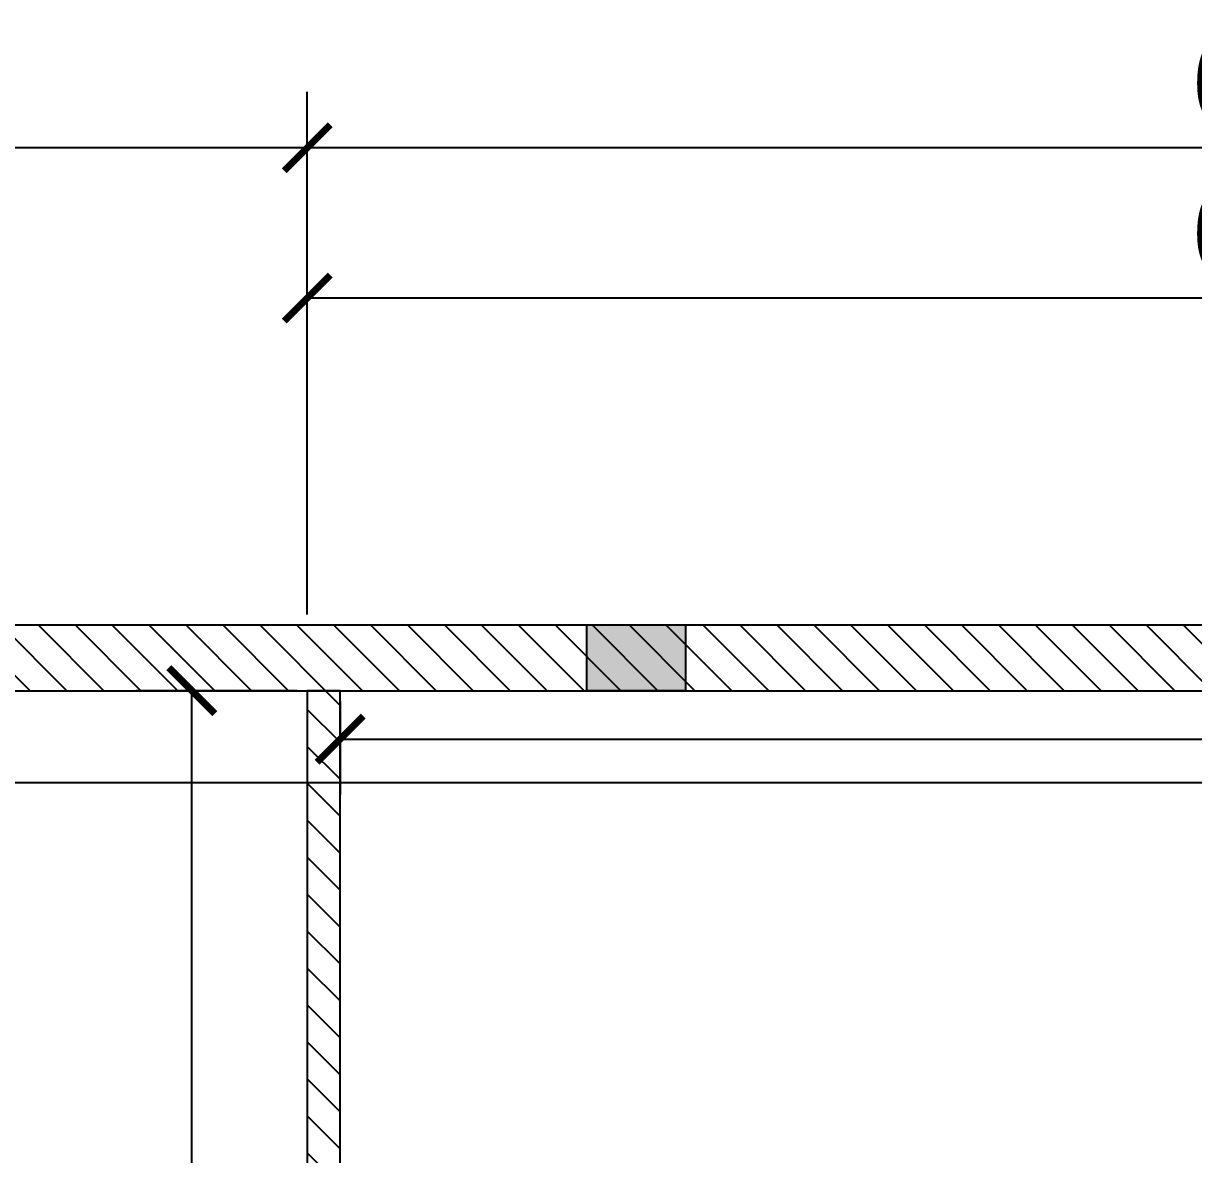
# Model space of a CAD drawing. Header units: millimetres. Extents: x -26398 to 135532, y -376633 to 43268.
# Drawn here: x 15993.3 to 16349, y -357842 to -357498.2 of the extents above; entities that cross this region are included whole.
import ezdxf

# ---------------------------------------------------------------- set-up
doc = ezdxf.new("R2010")
doc.units = ezdxf.units.MM
for name, color, linetype in [('DIM', 7, 'Continuous'), ('DIM @ 10', 7, 'Continuous'), ('DIM @ 4.5', 7, 'Continuous'), ('DIM @ 5', 7, 'Continuous'), ('DIM @ 8', 7, 'Continuous'), ('TƯỜNG', 52, 'Continuous')]:
    doc.layers.add(name, color=color, linetype=linetype)
doc.styles.get("Standard").update_dxf_attribs({"font": 'arial.ttf'})
doc.dimstyles.new('SCALE dimmatbang', dxfattribs={"dimscale": 70, "dimtxt": 2.7, "dimasz": 1.4, "dimexe": 1.7, "dimexo": 0.7, "dimtad": 1, "dimtoh": 1, "dimdec": 1, "dimtxsty": 'Standard', "dimblk": 'ARCHTICK', "dimcen": 2.5, "dimclrd": 1, "dimclre": 256, "dimadec": 0, "dimazin": 0, "dimtfac": 1, "dimtdec": 1, "dimtmove": 0, "dimatfit": 3, "dimfxl": 1, "dimarcsym": 0})

# ---------------------------------------------------------------- blocks, each defined once
blk = doc.blocks.new('_ArchTick')
at = {"color": 0, "linetype": 'ByBlock', "const_width": 0.15}
blk.add_lwpolyline([(-0.5, -0.5), (0.5, 0.5)], dxfattribs=at)
blk = doc.blocks.new('*D8536')
at = {"layer": 'DEFPOINTS', "color": 0, "transparency": 16777216}
for p in [(16079.6, -357581.69), (16079.6, -357681), (16679.6, -357681)]:
    blk.add_point(p, dxfattribs=at)
at = {"layer": 'DIM', "lineweight": -2, "transparency": 16777216}
for p, q in [((16079.6, -357677.85), (16079.6, -357574.04)), ((16679.6, -357677.85), (16679.6, -357574.04))]:
    blk.add_line(p, q, dxfattribs=at)
at = {"layer": 'DIM', "color": 1, "lineweight": -2, "transparency": 16777216}
blk.add_line((16679.6, -357581.69), (16079.6, -357581.69), dxfattribs=at)
at = {"layer": 'DIM', "color": 1, "lineweight": -2, "transparency": 16777216, "xscale": 6.3, "yscale": 6.3, "zscale": 6.3, "rotation": 180}
blk.add_blockref('_ArchTick', (16079.6, -357581.69), dxfattribs=at)
at = {"layer": 'DIM', "color": 1, "lineweight": -2, "transparency": 16777216, "xscale": 6.3, "yscale": 6.3, "zscale": 6.3}
blk.add_blockref('_ArchTick', (16679.6, -357581.69), dxfattribs=at)
at = {"layer": 'DIM', "color": 0, "transparency": 16777216, "insert": (16379.6, -357572.68), "char_height": 12.15, "attachment_point": 5}
blk.add_mtext('600', dxfattribs=at)
blk = doc.blocks.new('*D8537')
at = {"layer": 'DEFPOINTS', "color": 0, "transparency": 16777216}
for p in [(16079.6, -357581.69), (16079.6, -357681), (16679.6, -357681)]:
    blk.add_point(p, dxfattribs=at)
at = {"layer": 'DIM', "lineweight": -2, "transparency": 16777216}
for p, q in [((16079.6, -357674), (16079.6, -357564.69)), ((16679.6, -357674), (16679.6, -357564.69))]:
    blk.add_line(p, q, dxfattribs=at)
at = {"layer": 'DIM', "color": 1, "lineweight": -2, "transparency": 16777216}
blk.add_line((16679.6, -357581.69), (16079.6, -357581.69), dxfattribs=at)
at = {"layer": 'DIM', "color": 1, "lineweight": -2, "transparency": 16777216, "xscale": 14, "yscale": 14, "zscale": 14, "rotation": 180}
blk.add_blockref('_ArchTick', (16079.6, -357581.69), dxfattribs=at)
at = {"layer": 'DIM', "color": 1, "lineweight": -2, "transparency": 16777216, "xscale": 14, "yscale": 14, "zscale": 14}
blk.add_blockref('_ArchTick', (16679.6, -357581.69), dxfattribs=at)
at = {"layer": 'DIM', "color": 0, "transparency": 16777216, "insert": (16379.6, -357561.66), "char_height": 27, "attachment_point": 5}
blk.add_mtext('600', dxfattribs=at)
blk = doc.blocks.new('*D8538')
at = {"layer": 'DEFPOINTS', "color": 0, "transparency": 16777216}
for p in [(16079.6, -357581.69), (16079.6, -357681), (16679.6, -357681)]:
    blk.add_point(p, dxfattribs=at)
at = {"layer": 'DIM', "lineweight": -2, "transparency": 16777216}
for p, q in [((16079.6, -357675.4), (16079.6, -357568.09)), ((16679.6, -357675.4), (16679.6, -357568.09))]:
    blk.add_line(p, q, dxfattribs=at)
at = {"layer": 'DIM', "color": 1, "lineweight": -2, "transparency": 16777216}
blk.add_line((16679.6, -357581.69), (16079.6, -357581.69), dxfattribs=at)
at = {"layer": 'DIM', "color": 1, "lineweight": -2, "transparency": 16777216, "xscale": 11.2, "yscale": 11.2, "zscale": 11.2, "rotation": 180}
blk.add_blockref('_ArchTick', (16079.6, -357581.69), dxfattribs=at)
at = {"layer": 'DIM', "color": 1, "lineweight": -2, "transparency": 16777216, "xscale": 11.2, "yscale": 11.2, "zscale": 11.2}
blk.add_blockref('_ArchTick', (16679.6, -357581.69), dxfattribs=at)
at = {"layer": 'DIM', "color": 0, "transparency": 16777216, "insert": (16379.6, -357565.66), "char_height": 21.6, "attachment_point": 5}
blk.add_mtext('600', dxfattribs=at)
blk = doc.blocks.new('*D8539')
at = {"layer": 'DEFPOINTS', "color": 0, "transparency": 16777216}
for p in [(16079.6, -357581.69), (16079.6, -357681), (16679.6, -357681)]:
    blk.add_point(p, dxfattribs=at)
at = {"layer": 'DIM', "lineweight": -2, "transparency": 16777216}
for p, q in [((16079.6, -357677.5), (16079.6, -357573.19)), ((16679.6, -357677.5), (16679.6, -357573.19))]:
    blk.add_line(p, q, dxfattribs=at)
at = {"layer": 'DIM', "color": 1, "lineweight": -2, "transparency": 16777216}
blk.add_line((16679.6, -357581.69), (16079.6, -357581.69), dxfattribs=at)
at = {"layer": 'DIM', "color": 1, "lineweight": -2, "transparency": 16777216, "xscale": 7, "yscale": 7, "zscale": 7, "rotation": 180}
blk.add_blockref('_ArchTick', (16079.6, -357581.69), dxfattribs=at)
at = {"layer": 'DIM', "color": 1, "lineweight": -2, "transparency": 16777216, "xscale": 7, "yscale": 7, "zscale": 7}
blk.add_blockref('_ArchTick', (16679.6, -357581.69), dxfattribs=at)
at = {"layer": 'DIM', "color": 0, "transparency": 16777216, "insert": (16379.6, -357571.67), "char_height": 13.5, "attachment_point": 5}
blk.add_mtext('600', dxfattribs=at)
blk = doc.blocks.new('*D8544')
at = {"layer": 'DEFPOINTS', "color": 0, "transparency": 16777216}
for p in [(16044.54, -357701), (16079.6, -357701), (16079.6, -358081)]:
    blk.add_point(p, dxfattribs=at)
at = {"layer": 'DIM', "lineweight": -2, "transparency": 16777216}
for p, q in [((16076.45, -357701), (16036.89, -357701)), ((16076.45, -358081), (16036.89, -358081))]:
    blk.add_line(p, q, dxfattribs=at)
at = {"layer": 'DIM', "color": 1, "lineweight": -2, "transparency": 16777216}
blk.add_line((16044.54, -358081), (16044.54, -357701), dxfattribs=at)
at = {"layer": 'DIM', "color": 1, "lineweight": -2, "transparency": 16777216, "xscale": 6.3, "yscale": 6.3, "zscale": 6.3}
for p, rotation in [((16044.54, -357701), 90), ((16044.54, -358081), 270)]:
    blk.add_blockref('_ArchTick', p, dxfattribs=dict(at, rotation=rotation))
at = {"layer": 'DIM', "color": 0, "transparency": 16777216, "insert": (16035.52, -357891), "char_height": 12.15, "attachment_point": 5, "rotation": 90}
blk.add_mtext('380', dxfattribs=at)
blk = doc.blocks.new('*D8545')
at = {"layer": 'DEFPOINTS', "color": 0, "transparency": 16777216}
for p in [(16044.54, -357701), (16079.6, -357701), (16079.6, -358081)]:
    blk.add_point(p, dxfattribs=at)
at = {"layer": 'DIM', "lineweight": -2, "transparency": 16777216}
for p, q in [((16072.6, -357701), (16027.54, -357701)), ((16072.6, -358081), (16027.54, -358081))]:
    blk.add_line(p, q, dxfattribs=at)
at = {"layer": 'DIM', "color": 1, "lineweight": -2, "transparency": 16777216}
blk.add_line((16044.54, -358081), (16044.54, -357701), dxfattribs=at)
at = {"layer": 'DIM', "color": 1, "lineweight": -2, "transparency": 16777216, "xscale": 14, "yscale": 14, "zscale": 14}
for p, rotation in [((16044.54, -357701), 90), ((16044.54, -358081), 270)]:
    blk.add_blockref('_ArchTick', p, dxfattribs=dict(at, rotation=rotation))
at = {"layer": 'DIM', "color": 0, "transparency": 16777216, "insert": (16024.49, -357891), "char_height": 27, "attachment_point": 5, "rotation": 90}
blk.add_mtext('380', dxfattribs=at)
blk = doc.blocks.new('*D8546')
at = {"layer": 'DEFPOINTS', "color": 0, "transparency": 16777216}
for p in [(16044.54, -357701), (16079.6, -357701), (16079.6, -358081)]:
    blk.add_point(p, dxfattribs=at)
at = {"layer": 'DIM', "lineweight": -2, "transparency": 16777216}
for p, q in [((16074, -357701), (16030.94, -357701)), ((16074, -358081), (16030.94, -358081))]:
    blk.add_line(p, q, dxfattribs=at)
at = {"layer": 'DIM', "color": 1, "lineweight": -2, "transparency": 16777216}
blk.add_line((16044.54, -358081), (16044.54, -357701), dxfattribs=at)
at = {"layer": 'DIM', "color": 1, "lineweight": -2, "transparency": 16777216, "xscale": 11.2, "yscale": 11.2, "zscale": 11.2}
for p, rotation in [((16044.54, -357701), 90), ((16044.54, -358081), 270)]:
    blk.add_blockref('_ArchTick', p, dxfattribs=dict(at, rotation=rotation))
at = {"layer": 'DIM', "color": 0, "transparency": 16777216, "insert": (16028.5, -357891), "char_height": 21.6, "attachment_point": 5, "rotation": 90}
blk.add_mtext('380', dxfattribs=at)
blk = doc.blocks.new('*D8547')
at = {"layer": 'DEFPOINTS', "color": 0, "transparency": 16777216}
for p in [(16044.54, -357701), (16079.6, -357701), (16079.6, -358081)]:
    blk.add_point(p, dxfattribs=at)
at = {"layer": 'DIM', "lineweight": -2, "transparency": 16777216}
for p, q in [((16076.1, -357701), (16036.04, -357701)), ((16076.1, -358081), (16036.04, -358081))]:
    blk.add_line(p, q, dxfattribs=at)
at = {"layer": 'DIM', "color": 1, "lineweight": -2, "transparency": 16777216}
blk.add_line((16044.54, -358081), (16044.54, -357701), dxfattribs=at)
at = {"layer": 'DIM', "color": 1, "lineweight": -2, "transparency": 16777216, "xscale": 7, "yscale": 7, "zscale": 7}
for p, rotation in [((16044.54, -357701), 90), ((16044.54, -358081), 270)]:
    blk.add_blockref('_ArchTick', p, dxfattribs=dict(at, rotation=rotation))
at = {"layer": 'DIM', "color": 0, "transparency": 16777216, "insert": (16034.52, -357891), "char_height": 13.5, "attachment_point": 5, "rotation": 90}
blk.add_mtext('380', dxfattribs=at)
blk = doc.blocks.new('*D8556')
at = {"layer": 'DEFPOINTS', "color": 0, "transparency": 16777216}
for p in [(16089.6, -357701), (16679.6, -357701), (16679.6, -357715.72)]:
    blk.add_point(p, dxfattribs=at)
at = {"layer": 'DIM', "lineweight": -2, "transparency": 16777216}
for p, q in [((16089.6, -357704.15), (16089.6, -357723.37)), ((16679.6, -357704.15), (16679.6, -357723.37))]:
    blk.add_line(p, q, dxfattribs=at)
at = {"layer": 'DIM', "color": 1, "lineweight": -2, "transparency": 16777216}
blk.add_line((16089.6, -357715.72), (16679.6, -357715.72), dxfattribs=at)
at = {"layer": 'DIM', "color": 1, "lineweight": -2, "transparency": 16777216, "xscale": 6.3, "yscale": 6.3, "zscale": 6.3, "rotation": 180}
blk.add_blockref('_ArchTick', (16089.6, -357715.72), dxfattribs=at)
at = {"layer": 'DIM', "color": 1, "lineweight": -2, "transparency": 16777216, "xscale": 6.3, "yscale": 6.3, "zscale": 6.3}
blk.add_blockref('_ArchTick', (16679.6, -357715.72), dxfattribs=at)
at = {"layer": 'DIM', "color": 0, "transparency": 16777216, "insert": (16384.6, -357706.7), "char_height": 12.15, "attachment_point": 5}
blk.add_mtext('590', dxfattribs=at)
blk = doc.blocks.new('*D8557')
at = {"layer": 'DEFPOINTS', "color": 0, "transparency": 16777216}
for p in [(16089.6, -357701), (16679.6, -357701), (16679.6, -357715.72)]:
    blk.add_point(p, dxfattribs=at)
at = {"layer": 'DIM', "lineweight": -2, "transparency": 16777216}
for p, q in [((16089.6, -357708), (16089.6, -357732.72)), ((16679.6, -357708), (16679.6, -357732.72))]:
    blk.add_line(p, q, dxfattribs=at)
at = {"layer": 'DIM', "color": 1, "lineweight": -2, "transparency": 16777216}
blk.add_line((16089.6, -357715.72), (16679.6, -357715.72), dxfattribs=at)
at = {"layer": 'DIM', "color": 1, "lineweight": -2, "transparency": 16777216, "xscale": 14, "yscale": 14, "zscale": 14, "rotation": 180}
blk.add_blockref('_ArchTick', (16089.6, -357715.72), dxfattribs=at)
at = {"layer": 'DIM', "color": 1, "lineweight": -2, "transparency": 16777216, "xscale": 14, "yscale": 14, "zscale": 14}
blk.add_blockref('_ArchTick', (16679.6, -357715.72), dxfattribs=at)
at = {"layer": 'DIM', "color": 0, "transparency": 16777216, "insert": (16384.6, -357695.69), "char_height": 27, "attachment_point": 5}
blk.add_mtext('590', dxfattribs=at)
blk = doc.blocks.new('*D8558')
at = {"layer": 'DEFPOINTS', "color": 0, "transparency": 16777216}
for p in [(16089.6, -357701), (16679.6, -357701), (16679.6, -357715.72)]:
    blk.add_point(p, dxfattribs=at)
at = {"layer": 'DIM', "lineweight": -2, "transparency": 16777216}
for p, q in [((16089.6, -357706.6), (16089.6, -357729.32)), ((16679.6, -357706.6), (16679.6, -357729.32))]:
    blk.add_line(p, q, dxfattribs=at)
at = {"layer": 'DIM', "color": 1, "lineweight": -2, "transparency": 16777216}
blk.add_line((16089.6, -357715.72), (16679.6, -357715.72), dxfattribs=at)
at = {"layer": 'DIM', "color": 1, "lineweight": -2, "transparency": 16777216, "xscale": 11.2, "yscale": 11.2, "zscale": 11.2, "rotation": 180}
blk.add_blockref('_ArchTick', (16089.6, -357715.72), dxfattribs=at)
at = {"layer": 'DIM', "color": 1, "lineweight": -2, "transparency": 16777216, "xscale": 11.2, "yscale": 11.2, "zscale": 11.2}
blk.add_blockref('_ArchTick', (16679.6, -357715.72), dxfattribs=at)
at = {"layer": 'DIM', "color": 0, "transparency": 16777216, "insert": (16384.6, -357699.69), "char_height": 21.6, "attachment_point": 5}
blk.add_mtext('590', dxfattribs=at)
blk = doc.blocks.new('*D8559')
at = {"layer": 'DEFPOINTS', "color": 0, "transparency": 16777216}
for p in [(16089.6, -357701), (16679.6, -357701), (16679.6, -357715.72)]:
    blk.add_point(p, dxfattribs=at)
at = {"layer": 'DIM', "lineweight": -2, "transparency": 16777216}
for p, q in [((16089.6, -357704.5), (16089.6, -357724.22)), ((16679.6, -357704.5), (16679.6, -357724.22))]:
    blk.add_line(p, q, dxfattribs=at)
at = {"layer": 'DIM', "color": 1, "lineweight": -2, "transparency": 16777216}
blk.add_line((16089.6, -357715.72), (16679.6, -357715.72), dxfattribs=at)
at = {"layer": 'DIM', "color": 1, "lineweight": -2, "transparency": 16777216, "xscale": 7, "yscale": 7, "zscale": 7, "rotation": 180}
blk.add_blockref('_ArchTick', (16089.6, -357715.72), dxfattribs=at)
at = {"layer": 'DIM', "color": 1, "lineweight": -2, "transparency": 16777216, "xscale": 7, "yscale": 7, "zscale": 7}
blk.add_blockref('_ArchTick', (16679.6, -357715.72), dxfattribs=at)
at = {"layer": 'DIM', "color": 0, "transparency": 16777216, "insert": (16384.6, -357705.7), "char_height": 13.5, "attachment_point": 5}
blk.add_mtext('590', dxfattribs=at)
blk = doc.blocks.new('*D8568')
at = {"layer": 'DEFPOINTS', "color": 0, "transparency": 16777216}
for p in [(15779.6, -357729.01), (15779.6, -357729.01), (17689.6, -357729.01)]:
    blk.add_point(p, dxfattribs=at)
at = {"layer": 'DIM', "lineweight": -2, "transparency": 16777216}
for p, q in [((15779.6, -357725.86), (15779.6, -357721.36)), ((17689.6, -357725.86), (17689.6, -357721.36))]:
    blk.add_line(p, q, dxfattribs=at)
at = {"layer": 'DIM', "color": 1, "lineweight": -2, "transparency": 16777216}
blk.add_line((17689.6, -357729.01), (15779.6, -357729.01), dxfattribs=at)
at = {"layer": 'DIM', "color": 1, "lineweight": -2, "transparency": 16777216, "xscale": 6.3, "yscale": 6.3, "zscale": 6.3, "rotation": 180}
blk.add_blockref('_ArchTick', (15779.6, -357729.01), dxfattribs=at)
at = {"layer": 'DIM', "color": 1, "lineweight": -2, "transparency": 16777216, "xscale": 6.3, "yscale": 6.3, "zscale": 6.3}
blk.add_blockref('_ArchTick', (17689.6, -357729.01), dxfattribs=at)
at = {"layer": 'DIM', "color": 0, "transparency": 16777216, "insert": (16734.6, -357719.99), "char_height": 12.15, "attachment_point": 5}
blk.add_mtext('1910', dxfattribs=at)
blk = doc.blocks.new('*D8569')
at = {"layer": 'DEFPOINTS', "color": 0, "transparency": 16777216}
for p in [(15779.6, -357729.01), (15779.6, -357729.01), (17689.6, -357729.01)]:
    blk.add_point(p, dxfattribs=at)
at = {"layer": 'DIM', "lineweight": -2, "transparency": 16777216}
for p, q in [((15779.6, -357722.01), (15779.6, -357712.01)), ((17689.6, -357722.01), (17689.6, -357712.01))]:
    blk.add_line(p, q, dxfattribs=at)
at = {"layer": 'DIM', "color": 1, "lineweight": -2, "transparency": 16777216}
blk.add_line((17689.6, -357729.01), (15779.6, -357729.01), dxfattribs=at)
at = {"layer": 'DIM', "color": 1, "lineweight": -2, "transparency": 16777216, "xscale": 14, "yscale": 14, "zscale": 14, "rotation": 180}
blk.add_blockref('_ArchTick', (15779.6, -357729.01), dxfattribs=at)
at = {"layer": 'DIM', "color": 1, "lineweight": -2, "transparency": 16777216, "xscale": 14, "yscale": 14, "zscale": 14}
blk.add_blockref('_ArchTick', (17689.6, -357729.01), dxfattribs=at)
at = {"layer": 'DIM', "color": 0, "transparency": 16777216, "insert": (16734.6, -357708.97), "char_height": 27, "attachment_point": 5}
blk.add_mtext('1910', dxfattribs=at)
blk = doc.blocks.new('*D8570')
at = {"layer": 'DEFPOINTS', "color": 0, "transparency": 16777216}
for p in [(15779.6, -357729.01), (15779.6, -357729.01), (17689.6, -357729.01)]:
    blk.add_point(p, dxfattribs=at)
at = {"layer": 'DIM', "lineweight": -2, "transparency": 16777216}
for p, q in [((15779.6, -357723.41), (15779.6, -357715.41)), ((17689.6, -357723.41), (17689.6, -357715.41))]:
    blk.add_line(p, q, dxfattribs=at)
at = {"layer": 'DIM', "color": 1, "lineweight": -2, "transparency": 16777216}
blk.add_line((17689.6, -357729.01), (15779.6, -357729.01), dxfattribs=at)
at = {"layer": 'DIM', "color": 1, "lineweight": -2, "transparency": 16777216, "xscale": 11.2, "yscale": 11.2, "zscale": 11.2, "rotation": 180}
blk.add_blockref('_ArchTick', (15779.6, -357729.01), dxfattribs=at)
at = {"layer": 'DIM', "color": 1, "lineweight": -2, "transparency": 16777216, "xscale": 11.2, "yscale": 11.2, "zscale": 11.2}
blk.add_blockref('_ArchTick', (17689.6, -357729.01), dxfattribs=at)
at = {"layer": 'DIM', "color": 0, "transparency": 16777216, "insert": (16734.6, -357712.98), "char_height": 21.6, "attachment_point": 5}
blk.add_mtext('1910', dxfattribs=at)
blk = doc.blocks.new('*D8571')
at = {"layer": 'DEFPOINTS', "color": 0, "transparency": 16777216}
for p in [(15779.6, -357729.01), (15779.6, -357729.01), (17689.6, -357729.01)]:
    blk.add_point(p, dxfattribs=at)
at = {"layer": 'DIM', "lineweight": -2, "transparency": 16777216}
for p, q in [((15779.6, -357725.51), (15779.6, -357720.51)), ((17689.6, -357725.51), (17689.6, -357720.51))]:
    blk.add_line(p, q, dxfattribs=at)
at = {"layer": 'DIM', "color": 1, "lineweight": -2, "transparency": 16777216}
blk.add_line((17689.6, -357729.01), (15779.6, -357729.01), dxfattribs=at)
at = {"layer": 'DIM', "color": 1, "lineweight": -2, "transparency": 16777216, "xscale": 7, "yscale": 7, "zscale": 7, "rotation": 180}
blk.add_blockref('_ArchTick', (15779.6, -357729.01), dxfattribs=at)
at = {"layer": 'DIM', "color": 1, "lineweight": -2, "transparency": 16777216, "xscale": 7, "yscale": 7, "zscale": 7}
blk.add_blockref('_ArchTick', (17689.6, -357729.01), dxfattribs=at)
at = {"layer": 'DIM', "color": 0, "transparency": 16777216, "insert": (16734.6, -357718.99), "char_height": 13.5, "attachment_point": 5}
blk.add_mtext('1910', dxfattribs=at)
blk = doc.blocks.new('*D8640')
at = {"layer": 'DEFPOINTS', "color": 0, "transparency": 16777216}
for p in [(16079.6, -357536), (16079.6, -357681), (16679.6, -357681)]:
    blk.add_point(p, dxfattribs=at)
at = {"layer": 'DIM', "lineweight": -2, "transparency": 16777216}
for p, q in [((16079.6, -357677.85), (16079.6, -357528.35)), ((16679.6, -357677.85), (16679.6, -357528.35))]:
    blk.add_line(p, q, dxfattribs=at)
at = {"layer": 'DIM', "color": 1, "lineweight": -2, "transparency": 16777216}
blk.add_line((16679.6, -357536), (16079.6, -357536), dxfattribs=at)
at = {"layer": 'DIM', "color": 1, "lineweight": -2, "transparency": 16777216, "xscale": 6.3, "yscale": 6.3, "zscale": 6.3, "rotation": 180}
blk.add_blockref('_ArchTick', (16079.6, -357536), dxfattribs=at)
at = {"layer": 'DIM', "color": 1, "lineweight": -2, "transparency": 16777216, "xscale": 6.3, "yscale": 6.3, "zscale": 6.3}
blk.add_blockref('_ArchTick', (16679.6, -357536), dxfattribs=at)
at = {"layer": 'DIM', "color": 0, "transparency": 16777216, "insert": (16379.6, -357526.99), "char_height": 12.15, "attachment_point": 5}
blk.add_mtext('600', dxfattribs=at)
blk = doc.blocks.new('*D8641')
at = {"layer": 'DEFPOINTS', "color": 0, "transparency": 16777216}
for p in [(16079.6, -357536), (16079.6, -357681), (16679.6, -357681)]:
    blk.add_point(p, dxfattribs=at)
at = {"layer": 'DIM', "lineweight": -2, "transparency": 16777216}
for p, q in [((16079.6, -357674), (16079.6, -357519)), ((16679.6, -357674), (16679.6, -357519))]:
    blk.add_line(p, q, dxfattribs=at)
at = {"layer": 'DIM', "color": 1, "lineweight": -2, "transparency": 16777216}
blk.add_line((16679.6, -357536), (16079.6, -357536), dxfattribs=at)
at = {"layer": 'DIM', "color": 1, "lineweight": -2, "transparency": 16777216, "xscale": 14, "yscale": 14, "zscale": 14, "rotation": 180}
blk.add_blockref('_ArchTick', (16079.6, -357536), dxfattribs=at)
at = {"layer": 'DIM', "color": 1, "lineweight": -2, "transparency": 16777216, "xscale": 14, "yscale": 14, "zscale": 14}
blk.add_blockref('_ArchTick', (16679.6, -357536), dxfattribs=at)
at = {"layer": 'DIM', "color": 0, "transparency": 16777216, "insert": (16379.6, -357515.97), "char_height": 27, "attachment_point": 5}
blk.add_mtext('600', dxfattribs=at)
blk = doc.blocks.new('*D8642')
at = {"layer": 'DEFPOINTS', "color": 0, "transparency": 16777216}
for p in [(16079.6, -357536), (16079.6, -357681), (16679.6, -357681)]:
    blk.add_point(p, dxfattribs=at)
at = {"layer": 'DIM', "lineweight": -2, "transparency": 16777216}
for p, q in [((16079.6, -357675.4), (16079.6, -357522.4)), ((16679.6, -357675.4), (16679.6, -357522.4))]:
    blk.add_line(p, q, dxfattribs=at)
at = {"layer": 'DIM', "color": 1, "lineweight": -2, "transparency": 16777216}
blk.add_line((16679.6, -357536), (16079.6, -357536), dxfattribs=at)
at = {"layer": 'DIM', "color": 1, "lineweight": -2, "transparency": 16777216, "xscale": 11.2, "yscale": 11.2, "zscale": 11.2, "rotation": 180}
blk.add_blockref('_ArchTick', (16079.6, -357536), dxfattribs=at)
at = {"layer": 'DIM', "color": 1, "lineweight": -2, "transparency": 16777216, "xscale": 11.2, "yscale": 11.2, "zscale": 11.2}
blk.add_blockref('_ArchTick', (16679.6, -357536), dxfattribs=at)
at = {"layer": 'DIM', "color": 0, "transparency": 16777216, "insert": (16379.6, -357519.98), "char_height": 21.6, "attachment_point": 5}
blk.add_mtext('600', dxfattribs=at)
blk = doc.blocks.new('*D8643')
at = {"layer": 'DEFPOINTS', "color": 0, "transparency": 16777216}
for p in [(16079.6, -357536), (16079.6, -357681), (16679.6, -357681)]:
    blk.add_point(p, dxfattribs=at)
at = {"layer": 'DIM', "lineweight": -2, "transparency": 16777216}
for p, q in [((16079.6, -357677.5), (16079.6, -357527.5)), ((16679.6, -357677.5), (16679.6, -357527.5))]:
    blk.add_line(p, q, dxfattribs=at)
at = {"layer": 'DIM', "color": 1, "lineweight": -2, "transparency": 16777216}
blk.add_line((16679.6, -357536), (16079.6, -357536), dxfattribs=at)
at = {"layer": 'DIM', "color": 1, "lineweight": -2, "transparency": 16777216, "xscale": 7, "yscale": 7, "zscale": 7, "rotation": 180}
blk.add_blockref('_ArchTick', (16079.6, -357536), dxfattribs=at)
at = {"layer": 'DIM', "color": 1, "lineweight": -2, "transparency": 16777216, "xscale": 7, "yscale": 7, "zscale": 7}
blk.add_blockref('_ArchTick', (16679.6, -357536), dxfattribs=at)
at = {"layer": 'DIM', "color": 0, "transparency": 16777216, "insert": (16379.6, -357525.99), "char_height": 13.5, "attachment_point": 5}
blk.add_mtext('600', dxfattribs=at)
blk = doc.blocks.new('*D8644')
at = {"layer": 'DEFPOINTS', "color": 0, "transparency": 16777216}
for p in [(15779.6, -357536), (15779.6, -357681), (16079.6, -357681)]:
    blk.add_point(p, dxfattribs=at)
at = {"layer": 'DIM', "lineweight": -2, "transparency": 16777216}
for p, q in [((15779.6, -357677.85), (15779.6, -357528.35)), ((16079.6, -357677.85), (16079.6, -357528.35))]:
    blk.add_line(p, q, dxfattribs=at)
at = {"layer": 'DIM', "color": 1, "lineweight": -2, "transparency": 16777216}
blk.add_line((16079.6, -357536), (15779.6, -357536), dxfattribs=at)
at = {"layer": 'DIM', "color": 1, "lineweight": -2, "transparency": 16777216, "xscale": 6.3, "yscale": 6.3, "zscale": 6.3, "rotation": 180}
blk.add_blockref('_ArchTick', (15779.6, -357536), dxfattribs=at)
at = {"layer": 'DIM', "color": 1, "lineweight": -2, "transparency": 16777216, "xscale": 6.3, "yscale": 6.3, "zscale": 6.3}
blk.add_blockref('_ArchTick', (16079.6, -357536), dxfattribs=at)
at = {"layer": 'DIM', "color": 0, "transparency": 16777216, "insert": (15929.6, -357526.98), "char_height": 12.15, "attachment_point": 5}
blk.add_mtext('300', dxfattribs=at)
blk = doc.blocks.new('*D8645')
at = {"layer": 'DEFPOINTS', "color": 0, "transparency": 16777216}
for p in [(15779.6, -357536), (15779.6, -357681), (16079.6, -357681)]:
    blk.add_point(p, dxfattribs=at)
at = {"layer": 'DIM', "lineweight": -2, "transparency": 16777216}
for p, q in [((15779.6, -357674), (15779.6, -357519)), ((16079.6, -357674), (16079.6, -357519))]:
    blk.add_line(p, q, dxfattribs=at)
at = {"layer": 'DIM', "color": 1, "lineweight": -2, "transparency": 16777216}
blk.add_line((16079.6, -357536), (15779.6, -357536), dxfattribs=at)
at = {"layer": 'DIM', "color": 1, "lineweight": -2, "transparency": 16777216, "xscale": 14, "yscale": 14, "zscale": 14, "rotation": 180}
blk.add_blockref('_ArchTick', (15779.6, -357536), dxfattribs=at)
at = {"layer": 'DIM', "color": 1, "lineweight": -2, "transparency": 16777216, "xscale": 14, "yscale": 14, "zscale": 14}
blk.add_blockref('_ArchTick', (16079.6, -357536), dxfattribs=at)
at = {"layer": 'DIM', "color": 0, "transparency": 16777216, "insert": (15929.6, -357515.96), "char_height": 27, "attachment_point": 5}
blk.add_mtext('300', dxfattribs=at)
blk = doc.blocks.new('*D8646')
at = {"layer": 'DEFPOINTS', "color": 0, "transparency": 16777216}
for p in [(15779.6, -357536), (15779.6, -357681), (16079.6, -357681)]:
    blk.add_point(p, dxfattribs=at)
at = {"layer": 'DIM', "lineweight": -2, "transparency": 16777216}
for p, q in [((15779.6, -357675.4), (15779.6, -357522.4)), ((16079.6, -357675.4), (16079.6, -357522.4))]:
    blk.add_line(p, q, dxfattribs=at)
at = {"layer": 'DIM', "color": 1, "lineweight": -2, "transparency": 16777216}
blk.add_line((16079.6, -357536), (15779.6, -357536), dxfattribs=at)
at = {"layer": 'DIM', "color": 1, "lineweight": -2, "transparency": 16777216, "xscale": 11.2, "yscale": 11.2, "zscale": 11.2, "rotation": 180}
blk.add_blockref('_ArchTick', (15779.6, -357536), dxfattribs=at)
at = {"layer": 'DIM', "color": 1, "lineweight": -2, "transparency": 16777216, "xscale": 11.2, "yscale": 11.2, "zscale": 11.2}
blk.add_blockref('_ArchTick', (16079.6, -357536), dxfattribs=at)
at = {"layer": 'DIM', "color": 0, "transparency": 16777216, "insert": (15929.6, -357519.97), "char_height": 21.6, "attachment_point": 5}
blk.add_mtext('300', dxfattribs=at)
blk = doc.blocks.new('*D8647')
at = {"layer": 'DEFPOINTS', "color": 0, "transparency": 16777216}
for p in [(15779.6, -357536), (15779.6, -357681), (16079.6, -357681)]:
    blk.add_point(p, dxfattribs=at)
at = {"layer": 'DIM', "lineweight": -2, "transparency": 16777216}
for p, q in [((15779.6, -357677.5), (15779.6, -357527.5)), ((16079.6, -357677.5), (16079.6, -357527.5))]:
    blk.add_line(p, q, dxfattribs=at)
at = {"layer": 'DIM', "color": 1, "lineweight": -2, "transparency": 16777216}
blk.add_line((16079.6, -357536), (15779.6, -357536), dxfattribs=at)
at = {"layer": 'DIM', "color": 1, "lineweight": -2, "transparency": 16777216, "xscale": 7, "yscale": 7, "zscale": 7, "rotation": 180}
blk.add_blockref('_ArchTick', (15779.6, -357536), dxfattribs=at)
at = {"layer": 'DIM', "color": 1, "lineweight": -2, "transparency": 16777216, "xscale": 7, "yscale": 7, "zscale": 7}
blk.add_blockref('_ArchTick', (16079.6, -357536), dxfattribs=at)
at = {"layer": 'DIM', "color": 0, "transparency": 16777216, "insert": (15929.6, -357525.98), "char_height": 13.5, "attachment_point": 5}
blk.add_mtext('300', dxfattribs=at)
blk = doc.blocks.new('*U9385')
at = {"layer": 'DIM @ 10'}
dim = blk.add_linear_dim(base=(16079.6, -357581.69), p1=(16679.6, -357681), p2=(16079.6, -357681), angle=180, dimstyle='SCALE dimmatbang', override={"dimscale": 10, "dimtix": 0, "dimtofl": 1, "dimtmove": 0, "dimatfit": 3}, dxfattribs=at)
dim.commit()
dim.dimension.update_dxf_attribs({"geometry": '*D8537', "text_midpoint": (16379.6, -357561.66)})
at = {"layer": 'DIM @ 4.5'}
dim = blk.add_linear_dim(base=(16079.6, -357581.69), p1=(16679.6, -357681), p2=(16079.6, -357681), angle=180, dimstyle='SCALE dimmatbang', override={"dimscale": 4.5, "dimtix": 0, "dimtofl": 1, "dimtmove": 0, "dimatfit": 3}, dxfattribs=at)
dim.commit()
dim.dimension.update_dxf_attribs({"geometry": '*D8536', "text_midpoint": (16379.6, -357572.68)})
at = {"layer": 'DIM @ 5'}
dim = blk.add_linear_dim(base=(16079.6, -357581.69), p1=(16679.6, -357681), p2=(16079.6, -357681), angle=180, dimstyle='SCALE dimmatbang', override={"dimscale": 5, "dimtix": 0, "dimtofl": 1, "dimtmove": 0, "dimatfit": 3}, dxfattribs=at)
dim.commit()
dim.dimension.update_dxf_attribs({"geometry": '*D8539', "text_midpoint": (16379.6, -357571.67)})
at = {"layer": 'DIM @ 8'}
dim = blk.add_linear_dim(base=(16079.6, -357581.69), p1=(16679.6, -357681), p2=(16079.6, -357681), angle=180, dimstyle='SCALE dimmatbang', override={"dimscale": 8, "dimtix": 0, "dimtofl": 1, "dimtmove": 0, "dimatfit": 3}, dxfattribs=at)
dim.commit()
dim.dimension.update_dxf_attribs({"geometry": '*D8538', "text_midpoint": (16379.6, -357565.66)})
blk = doc.blocks.new('*U9387')
at = {"layer": 'DIM @ 10'}
dim = blk.add_linear_dim(base=(16044.54, -357701), p1=(16079.6, -358081), p2=(16079.6, -357701), angle=90, dimstyle='SCALE dimmatbang', override={"dimscale": 10, "dimtix": 0, "dimtofl": 1, "dimtmove": 0, "dimatfit": 3}, dxfattribs=at)
dim.commit()
dim.dimension.update_dxf_attribs({"geometry": '*D8545', "text_midpoint": (16024.49, -357891)})
at = {"layer": 'DIM @ 4.5'}
dim = blk.add_linear_dim(base=(16044.54, -357701), p1=(16079.6, -358081), p2=(16079.6, -357701), angle=90, dimstyle='SCALE dimmatbang', override={"dimscale": 4.5, "dimtix": 0, "dimtofl": 1, "dimtmove": 0, "dimatfit": 3}, dxfattribs=at)
dim.commit()
dim.dimension.update_dxf_attribs({"geometry": '*D8544', "text_midpoint": (16035.52, -357891)})
at = {"layer": 'DIM @ 5'}
dim = blk.add_linear_dim(base=(16044.54, -357701), p1=(16079.6, -358081), p2=(16079.6, -357701), angle=90, dimstyle='SCALE dimmatbang', override={"dimscale": 5, "dimtix": 0, "dimtofl": 1, "dimtmove": 0, "dimatfit": 3}, dxfattribs=at)
dim.commit()
dim.dimension.update_dxf_attribs({"geometry": '*D8547', "text_midpoint": (16034.52, -357891)})
at = {"layer": 'DIM @ 8'}
dim = blk.add_linear_dim(base=(16044.54, -357701), p1=(16079.6, -358081), p2=(16079.6, -357701), angle=90, dimstyle='SCALE dimmatbang', override={"dimscale": 8, "dimtix": 0, "dimtofl": 1, "dimtmove": 0, "dimatfit": 3}, dxfattribs=at)
dim.commit()
dim.dimension.update_dxf_attribs({"geometry": '*D8546', "text_midpoint": (16028.5, -357891)})
blk = doc.blocks.new('*U9390')
at = {"layer": 'DIM @ 10'}
dim = blk.add_linear_dim(base=(16679.6, -357715.72), p1=(16089.6, -357701), p2=(16679.6, -357701), angle=180, dimstyle='SCALE dimmatbang', override={"dimscale": 10, "dimtix": 0, "dimtofl": 1, "dimtmove": 0, "dimatfit": 3}, dxfattribs=at)
dim.commit()
dim.dimension.update_dxf_attribs({"geometry": '*D8557', "text_midpoint": (16384.6, -357695.69)})
at = {"layer": 'DIM @ 4.5'}
dim = blk.add_linear_dim(base=(16679.6, -357715.72), p1=(16089.6, -357701), p2=(16679.6, -357701), angle=180, dimstyle='SCALE dimmatbang', override={"dimscale": 4.5, "dimtix": 0, "dimtofl": 1, "dimtmove": 0, "dimatfit": 3}, dxfattribs=at)
dim.commit()
dim.dimension.update_dxf_attribs({"geometry": '*D8556', "text_midpoint": (16384.6, -357706.7)})
at = {"layer": 'DIM @ 5'}
dim = blk.add_linear_dim(base=(16679.6, -357715.72), p1=(16089.6, -357701), p2=(16679.6, -357701), angle=180, dimstyle='SCALE dimmatbang', override={"dimscale": 5, "dimtix": 0, "dimtofl": 1, "dimtmove": 0, "dimatfit": 3}, dxfattribs=at)
dim.commit()
dim.dimension.update_dxf_attribs({"geometry": '*D8559', "text_midpoint": (16384.6, -357705.7)})
at = {"layer": 'DIM @ 8'}
dim = blk.add_linear_dim(base=(16679.6, -357715.72), p1=(16089.6, -357701), p2=(16679.6, -357701), angle=180, dimstyle='SCALE dimmatbang', override={"dimscale": 8, "dimtix": 0, "dimtofl": 1, "dimtmove": 0, "dimatfit": 3}, dxfattribs=at)
dim.commit()
dim.dimension.update_dxf_attribs({"geometry": '*D8558', "text_midpoint": (16384.6, -357699.69)})
blk = doc.blocks.new('*U9393')
at = {"layer": 'DIM @ 10'}
dim = blk.add_linear_dim(base=(15779.6, -357729.01), p1=(17689.6, -357729.01), p2=(15779.6, -357729.01), angle=180, dimstyle='SCALE dimmatbang', override={"dimscale": 10, "dimtix": 0, "dimtofl": 1, "dimtmove": 0, "dimatfit": 3}, dxfattribs=at)
dim.commit()
dim.dimension.update_dxf_attribs({"geometry": '*D8569', "text_midpoint": (16734.6, -357708.97)})
at = {"layer": 'DIM @ 4.5'}
dim = blk.add_linear_dim(base=(15779.6, -357729.01), p1=(17689.6, -357729.01), p2=(15779.6, -357729.01), angle=180, dimstyle='SCALE dimmatbang', override={"dimscale": 4.5, "dimtix": 0, "dimtofl": 1, "dimtmove": 0, "dimatfit": 3}, dxfattribs=at)
dim.commit()
dim.dimension.update_dxf_attribs({"geometry": '*D8568', "text_midpoint": (16734.6, -357719.99)})
at = {"layer": 'DIM @ 5'}
dim = blk.add_linear_dim(base=(15779.6, -357729.01), p1=(17689.6, -357729.01), p2=(15779.6, -357729.01), angle=180, dimstyle='SCALE dimmatbang', override={"dimscale": 5, "dimtix": 0, "dimtofl": 1, "dimtmove": 0, "dimatfit": 3}, dxfattribs=at)
dim.commit()
dim.dimension.update_dxf_attribs({"geometry": '*D8571', "text_midpoint": (16734.6, -357718.99)})
at = {"layer": 'DIM @ 8'}
dim = blk.add_linear_dim(base=(15779.6, -357729.01), p1=(17689.6, -357729.01), p2=(15779.6, -357729.01), angle=180, dimstyle='SCALE dimmatbang', override={"dimscale": 8, "dimtix": 0, "dimtofl": 1, "dimtmove": 0, "dimatfit": 3}, dxfattribs=at)
dim.commit()
dim.dimension.update_dxf_attribs({"geometry": '*D8570', "text_midpoint": (16734.6, -357712.98)})
blk = doc.blocks.new('*U9434')
at = {"layer": 'DIM @ 10'}
dim = blk.add_linear_dim(base=(16079.6, -357536), p1=(16679.6, -357681), p2=(16079.6, -357681), angle=180, dimstyle='SCALE dimmatbang', override={"dimscale": 10, "dimtix": 0, "dimtofl": 1, "dimtmove": 0, "dimatfit": 3}, dxfattribs=at)
dim.commit()
dim.dimension.update_dxf_attribs({"geometry": '*D8641', "text_midpoint": (16379.6, -357515.97)})
at = {"layer": 'DIM @ 4.5'}
dim = blk.add_linear_dim(base=(16079.6, -357536), p1=(16679.6, -357681), p2=(16079.6, -357681), angle=180, dimstyle='SCALE dimmatbang', override={"dimscale": 4.5, "dimtix": 0, "dimtofl": 1, "dimtmove": 0, "dimatfit": 3}, dxfattribs=at)
dim.commit()
dim.dimension.update_dxf_attribs({"geometry": '*D8640', "text_midpoint": (16379.6, -357526.99)})
at = {"layer": 'DIM @ 5'}
dim = blk.add_linear_dim(base=(16079.6, -357536), p1=(16679.6, -357681), p2=(16079.6, -357681), angle=180, dimstyle='SCALE dimmatbang', override={"dimscale": 5, "dimtix": 0, "dimtofl": 1, "dimtmove": 0, "dimatfit": 3}, dxfattribs=at)
dim.commit()
dim.dimension.update_dxf_attribs({"geometry": '*D8643', "text_midpoint": (16379.6, -357525.99)})
at = {"layer": 'DIM @ 8'}
dim = blk.add_linear_dim(base=(16079.6, -357536), p1=(16679.6, -357681), p2=(16079.6, -357681), angle=180, dimstyle='SCALE dimmatbang', override={"dimscale": 8, "dimtix": 0, "dimtofl": 1, "dimtmove": 0, "dimatfit": 3}, dxfattribs=at)
dim.commit()
dim.dimension.update_dxf_attribs({"geometry": '*D8642', "text_midpoint": (16379.6, -357519.98)})
blk = doc.blocks.new('*U9435')
at = {"layer": 'DIM @ 10'}
dim = blk.add_linear_dim(base=(15779.6, -357536), p1=(16079.6, -357681), p2=(15779.6, -357681), angle=180, dimstyle='SCALE dimmatbang', override={"dimscale": 10, "dimtix": 0, "dimtofl": 1, "dimtmove": 0, "dimatfit": 3}, dxfattribs=at)
dim.commit()
dim.dimension.update_dxf_attribs({"geometry": '*D8645', "text_midpoint": (15929.6, -357515.96)})
at = {"layer": 'DIM @ 4.5'}
dim = blk.add_linear_dim(base=(15779.6, -357536), p1=(16079.6, -357681), p2=(15779.6, -357681), angle=180, dimstyle='SCALE dimmatbang', override={"dimscale": 4.5, "dimtix": 0, "dimtofl": 1, "dimtmove": 0, "dimatfit": 3}, dxfattribs=at)
dim.commit()
dim.dimension.update_dxf_attribs({"geometry": '*D8644', "text_midpoint": (15929.6, -357526.98)})
at = {"layer": 'DIM @ 5'}
dim = blk.add_linear_dim(base=(15779.6, -357536), p1=(16079.6, -357681), p2=(15779.6, -357681), angle=180, dimstyle='SCALE dimmatbang', override={"dimscale": 5, "dimtix": 0, "dimtofl": 1, "dimtmove": 0, "dimatfit": 3}, dxfattribs=at)
dim.commit()
dim.dimension.update_dxf_attribs({"geometry": '*D8647', "text_midpoint": (15929.6, -357525.98)})
at = {"layer": 'DIM @ 8'}
dim = blk.add_linear_dim(base=(15779.6, -357536), p1=(16079.6, -357681), p2=(15779.6, -357681), angle=180, dimstyle='SCALE dimmatbang', override={"dimscale": 8, "dimtix": 0, "dimtofl": 1, "dimtmove": 0, "dimatfit": 3}, dxfattribs=at)
dim.commit()
dim.dimension.update_dxf_attribs({"geometry": '*D8646', "text_midpoint": (15929.6, -357519.97)})

msp = doc.modelspace()

# ---------------------------------------------------------------- hatches: boundary and pattern name
h = msp.add_hatch(color=1)
h.dxf.hatch_style = 1
h.paths.add_polyline_path([(16164.6, -357701), (16194.6, -357701), (16194.6, -357681), (16164.6, -357681)])
at = {"layer": 'TƯỜNG'}
h = msp.add_hatch(dxfattribs=at)
h.set_pattern_fill('ANSI31', color=256, scale=2.5, angle=90)
h.set_pattern_definition([(135, (13712.819, -369068.479), (-5.61266, -5.61266), [])])
h.paths.add_polyline_path([(16079.6, -358281), (16079.6, -358661), (16089.6, -358661), (16089.6, -358291), (16674.6, -358291), (16674.6, -358661), (16684.6, -358661), (16684.6, -358291), (16974.6, -358291), (16974.6, -358661), (16984.6, -358661), (16984.6, -358291), (17274.6, -358291), (17274.6, -358661), (17284.6, -358661), (17284.6, -358291), (18069.6, -358291), (18069.6, -358661), (18079.6, -358661), (18079.6, -358291), (18659.6, -358291), (18659.6, -358281), (18079.6, -358281), (16679.6, -358281)], flags=17)
h.paths.add_polyline_path([(16689.6, -358071), (16689.6, -357701), (16679.6, -357701), (16679.6, -358071), (16089.6, -358071), (16089.6, -357701), (16079.6, -357701), (16079.6, -358081), (16679.6, -358081), (17679.6, -358081), (18659.6, -358081), (18659.6, -358071), (17689.6, -358071), (17689.6, -357701), (17679.6, -357701), (17679.6, -358071)], flags=17)
h.paths.add_polyline_path([(15799.6, -358661), (15799.6, -358681), (18679.6, -358681), (18679.6, -357681), (15779.6, -357681), (15779.6, -358661), (15799.6, -358661), (15799.6, -357701), (18659.6, -357701), (18659.6, -358661)])
h.paths.add_polyline_path([(15779.6, -358661), (15779.6, -358681), (15799.6, -358681), (15799.6, -358661)], flags=17)

# ---------------------------------------------------------------- linework, layer by layer
msp.add_lwpolyline([(16194.6, -357681), (16194.6, -357701), (16164.6, -357701), (16164.6, -357681)], close=True)
for p, q in [((15779.6, -357681), (18679.6, -357681)), ((15799.6, -357701), (18659.6, -357701))]:
    msp.add_line(p, q, dxfattribs=at)
for points in [[(15779.6, -358681), (15779.6, -357681), (18679.6, -357681), (18679.6, -358681)], [(16679.6, -357701), (16679.6, -358071), (16089.6, -358071), (16089.6, -357701), (16079.6, -357701), (16079.6, -358081), (16679.6, -358081), (17679.6, -358081), (18659.6, -358081), (18659.6, -358071), (17689.6, -358071), (17689.6, -357701), (17679.6, -357701), (17679.6, -358071), (16689.6, -358071), (16689.6, -357701)]]:
    msp.add_lwpolyline(points, close=True, dxfattribs=at)

# ---------------------------------------------------------------- block references
at = {"layer": 'DIM'}
for name in ['*U9435', '*U9434', '*U9385', '*U9390', '*U9393', '*U9387']:
    msp.add_blockref(name, (0, 0), dxfattribs=at)

doc.saveas('drawing.dxf')
